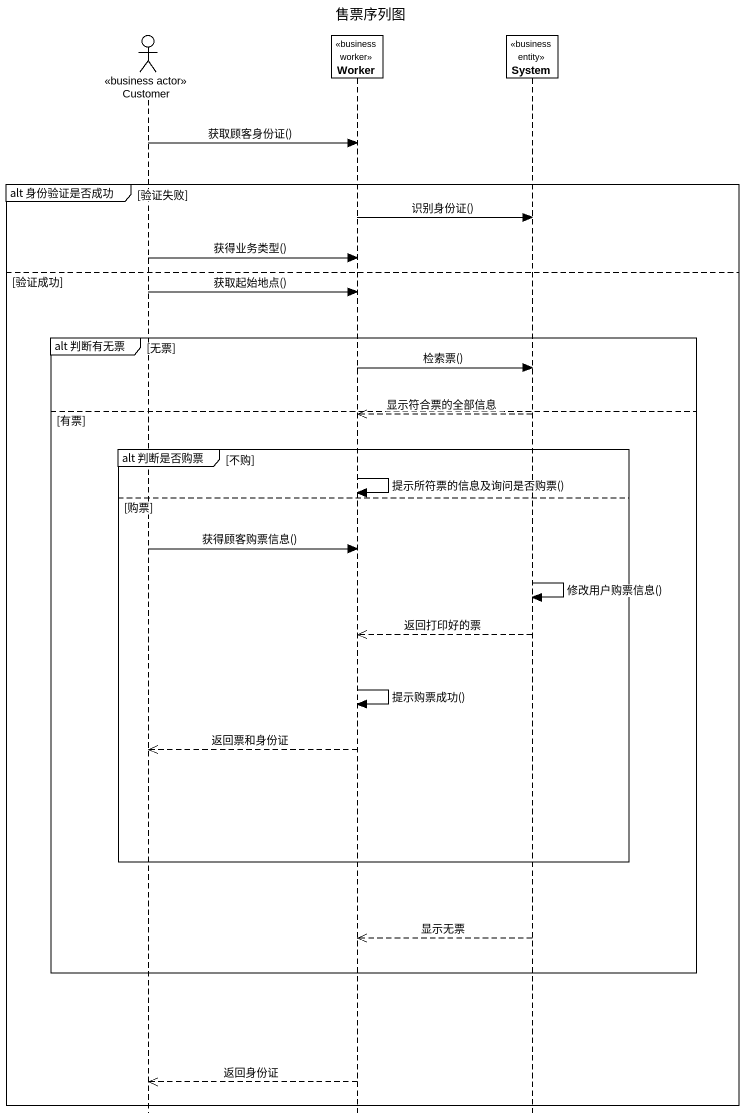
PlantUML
@startuml
title 售票序列图
hide footbox
actor Customer <<business actor>>
participant Worker <<business worker>>
participant System <<business entity>>

Customer -> Worker : 获取顾客身份证()
group alt 身份验证是否成功 [验证失败]
  Worker -> System : 识别身份证()
  Customer -> Worker : 获得业务类型()
else 验证成功
  Customer -> Worker : 获取起始地点()
  group alt 判断有无票 [无票]
    Worker -> System : 检索票()
  else 有票
    System -->> Worker : 显示符合票的全部信息
    group alt 判断是否购票 [不购]
      Worker -> Worker : 提示所符票的信息及询问是否购票()
    else 购票
      Customer -> Worker : 获得顾客购票信息()
      System -> System : 修改用户购票信息()
      System -->> Worker : 返回打印好的票
      Worker -> Worker : 提示购票成功()
      Worker -->> Customer : 返回票和身份证
    end
    System -->> Worker : 显示无票
  end
  Worker -->> Customer : 返回身份证
end
@enduml
